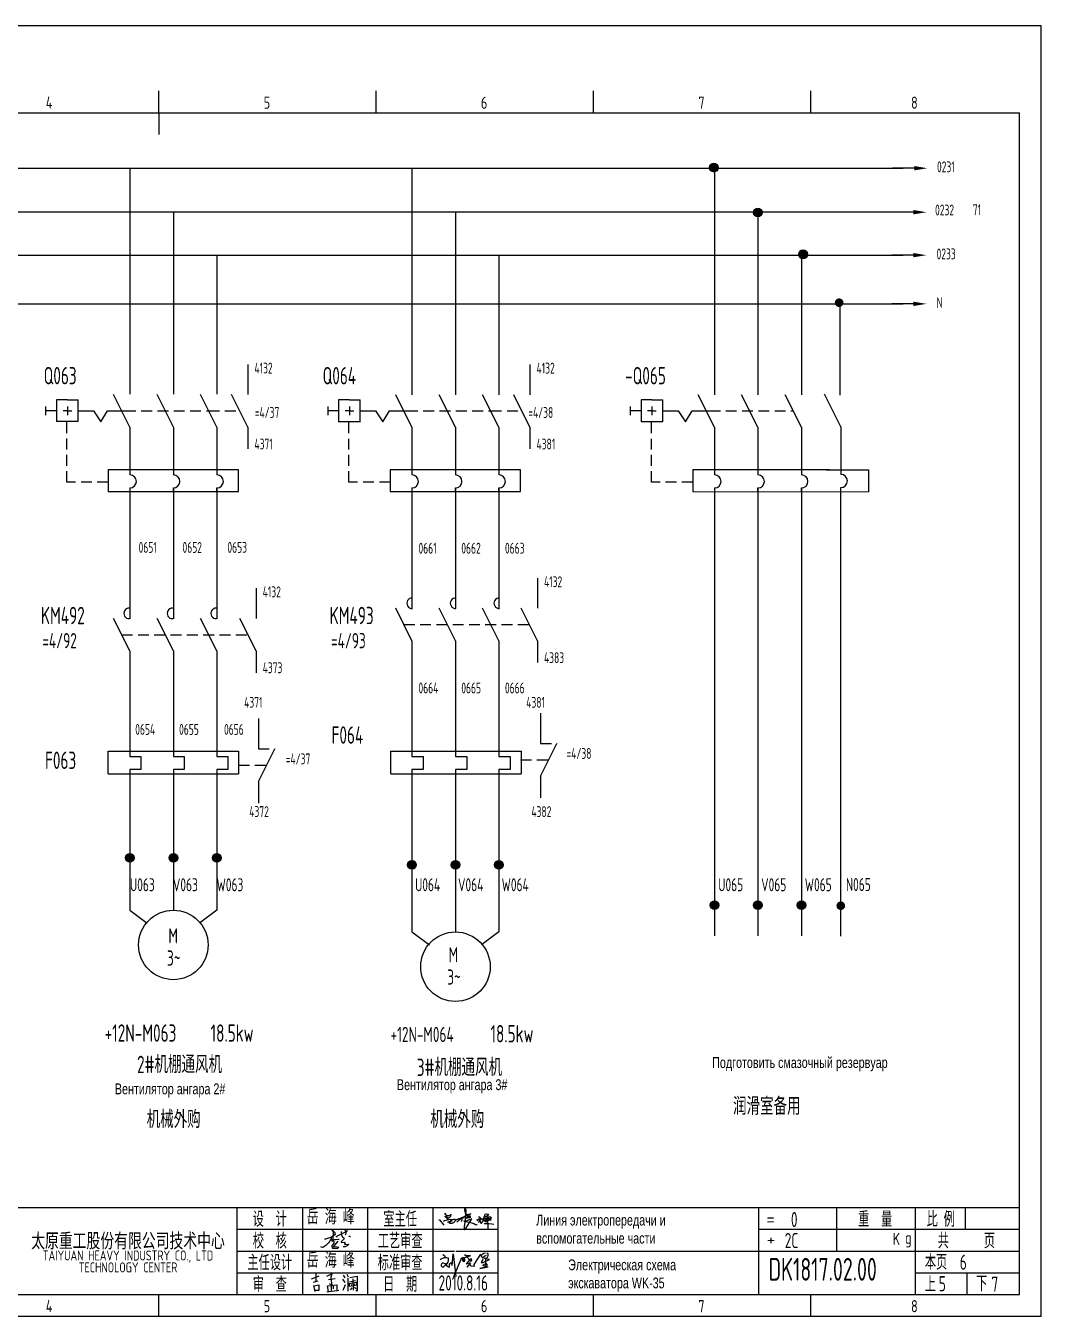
# Model space of a CAD drawing. Header units: millimetres. Extents: x 743 to 25007, y -5378 to 2245.
# Drawn here: x 4470.4 to 4704, y -699.8 to -402.8 of the extents above; entities that cross this region are included whole.
import ezdxf
from ezdxf.enums import TextEntityAlignment as Align

# ---------------------------------------------------------------- set-up
doc = ezdxf.new("R2010")
doc.units = ezdxf.units.MM
doc.header["$LTSCALE"] = 10
doc.header["$MEASUREMENT"] = 0
doc.linetypes.add('HIDDEN', pattern=[0.375, 0.25, -0.125])
for name, color, linetype in [('11', 3, 'Continuous'), ('CONTINUOUS', 7, 'Continuous'), ('DASHED', 7, 'HIDDEN')]:
    doc.layers.add(name, color=color, linetype=linetype)
doc.styles.add('ROMAN', font='ROMANC.shx', dxfattribs={"width": 0.7, "height": 0.7})
doc.styles.get("Standard").update_dxf_attribs({"font": 'isocp', "width": 0.707, "bigfont": 'intecad.shx'})

# ---------------------------------------------------------------- blocks, each defined once
blk = doc.blocks.new('A$C5BE500A0')
for p, q in [((15.3, 41.2), (22.2, 26.1)), ((15.3, 40.1), (15.3, 41.2)), ((15.4, 37.7), (15.3, 40.1)), ((15.4, 32.4), (21, 34.6)), ((15.5, 31.8), (15.4, 32.4)), ((21, 34.6), (24.5, 35.1)), ((24.5, 35.1), (28.2, 35.6)), ((29.4, 34), (26.8, 30.7)), ((28.2, 35.6), (30.2, 36.8)), ((30.2, 38), (29.4, 34)), ((30.2, 36.8), (30.2, 38)), ((59.1, 30.4), (64.7, 33.7)), ((64.4, 48.9), (64.5, 51.6)), ((65.3, 44.3), (64.4, 48.9)), ((64.5, 51.6), (65.9, 52.2)), ((67.1, 48.5), (64.5, 17.9)), ((64.7, 33.7), (72, 37.3)), ((67.5, 39.5), (65.3, 44.3)), ((65.9, 52.2), (66.5, 51.5)), ((66.5, 51.5), (67.1, 48.5)), ((70.3, 36.3), (67.5, 39.5)), ((69.9, 34.1), (69.7, 33.3)), ((69.7, 33.3), (71.9, 33.6)), ((74.6, 36.5), (69.9, 34.1)), ((73.8, 32.8), (70.3, 36.3)), ((71.9, 33.6), (75.3, 34.2)), ((72, 37.3), (77.8, 39)), ((77.7, 30.8), (73.8, 32.8)), ((79.7, 39.2), (74.6, 36.5)), ((76.7, 32.6), (74.8, 31.8)), ((75.3, 34.2), (77, 34.5)), ((77.7, 33.5), (76.7, 32.6)), ((77, 34.5), (78, 34.1)), ((78, 34.1), (77.7, 33.5)), ((77.8, 39), (79.7, 39.2)), ((117.4, 32.7), (112.9, 30.9)), ((113.3, 30.9), (114.4, 35)), ((114.4, 35), (115.4, 38.4)), ((115.4, 38.4), (118.1, 38.8)), ((122.1, 34.8), (117.4, 32.7)), ((118.1, 38.8), (123.3, 38.3)), ((124.7, 36.8), (122.1, 34.8)), ((123.3, 38.3), (124.7, 36.8)), ((0, 24.1), (1.5, 23.9)), ((1.5, 23.9), (12.6, 10.8)), ((11.6, 21), (13.8, 22.8)), ((13.8, 22.8), (17.9, 23.5)), ((19.1, 30.1), (15.5, 31.8)), ((17.9, 23.5), (26, 24.9)), ((22.2, 26.1), (19.1, 30.1)), ((22.6, 18.1), (23.6, 19.3)), ((23.7, 17.3), (22.6, 18.1)), ((23.3, 27.9), (23.1, 27.8)), ((25.3, 29.5), (23.3, 27.9)), ((23.6, 19.3), (25.8, 19.9)), ((26.1, 16.2), (24.9, 15)), ((26.8, 30.7), (25.3, 29.5)), ((25.8, 19.9), (29.2, 20.8)), ((26, 24.9), (36.8, 26.1)), ((28.4, 20), (26.1, 16.2)), ((29.4, 15.2), (28.2, 15.7)), ((29.5, 22.1), (28.4, 20)), ((29.2, 20.8), (33, 21.4)), ((32.4, 15.1), (29.4, 15.2)), ((30.2, 22.7), (29.5, 22.1)), ((31.6, 22.6), (30.2, 22.7)), ((32.8, 22.1), (31.6, 22.6)), ((35, 16.2), (32.4, 15.1)), ((33, 21.4), (32.8, 22.1)), ((37.6, 17.7), (35, 16.2)), ((36.8, 26.1), (40.9, 26)), ((39.7, 20.3), (37.6, 17.7)), ((40.8, 21.6), (39.7, 20.3)), ((40.2, 22.8), (44.3, 25.4)), ((41.7, 24.4), (40.8, 21.6)), ((40.9, 26), (41.7, 24.4)), ((44.3, 25.4), (50.6, 27.7)), ((44.7, 18.7), (49.1, 22.6)), ((49.1, 22.6), (54.4, 27.2)), ((50.6, 27.7), (56.2, 29.3)), ((54.4, 27.2), (59.1, 30.4)), ((56.8, 20.6), (55.9, 19.6)), ((56.2, 29.3), (60.8, 29.6)), ((56.7, 31.7), (57.4, 29.6)), ((57.6, 25), (56.8, 20.6)), ((57.4, 29.6), (57.6, 25)), ((60.8, 29.6), (62.2, 29.2)), ((66.6, 21), (62.5, 20.6)), ((62.5, 20.6), (75.7, 18.4)), ((64.5, 17.9), (63.3, 8.5)), ((63.3, 8.5), (63.5, 0.1)), ((63.5, 0.1), (64.3, 0)), ((64.3, 0), (67.5, 2.5)), ((69.8, 21.4), (66.6, 21)), ((67.5, 2.5), (73.8, 13.7)), ((68.3, 28.6), (72.6, 29.4)), ((69.3, 29), (68.3, 28.6)), ((72, 30.5), (69.3, 29)), ((76.7, 24.1), (69.8, 21.4)), ((74.8, 31.8), (72, 30.5)), ((72.6, 29.4), (78.2, 30.4)), ((73.8, 13.7), (77.7, 20)), ((75.7, 18.4), (81.9, 16.6)), ((79.9, 25.4), (76.7, 24.1)), ((80.1, 30.5), (77.7, 30.8)), ((77.7, 20), (81.2, 25.6)), ((78.2, 30.4), (80.1, 30.5)), ((82.1, 26.9), (79.9, 25.4)), ((81.2, 25.6), (82.1, 26.9)), ((81.9, 16.6), (87.3, 14.8)), ((87.3, 14.8), (91.3, 12.9)), ((91.3, 12.9), (94.8, 12.6)), ((94.5, 25.2), (94.9, 23.9)), ((94.8, 12.6), (95.8, 12.8)), ((94.9, 23.9), (95.3, 23)), ((95.3, 23), (95.8, 22.8)), ((95.8, 22.8), (97, 23.3)), ((97, 23.3), (97.8, 25.3)), ((98.5, 23.8), (97.4, 25.9)), ((97.8, 25.3), (100.8, 27)), ((101.1, 23.3), (98.5, 23.8)), ((99, 31.4), (100.1, 32)), ((100.7, 21.1), (99.2, 17.4)), ((99.2, 17.4), (101.9, 20.9)), ((100.1, 32), (101.1, 31.6)), ((102.1, 27.7), (100.7, 21.1)), ((100.8, 27), (103.5, 26.5)), ((101.1, 31.6), (102.1, 30.6)), ((103.3, 23.7), (101.1, 23.3)), ((101.9, 20.9), (103.1, 21.8)), ((102.1, 30.6), (102.1, 27.7)), ((103.1, 21.8), (103.7, 20.1)), ((104.7, 23.9), (103.3, 23.7)), ((103.5, 26.5), (104.5, 25.2)), ((103.7, 20.1), (103.9, 18.5)), ((103.9, 18.5), (105, 16.1)), ((104.2, 28.7), (108.3, 26.3)), ((104.5, 25.2), (104.7, 23.9)), ((105, 16.1), (106.4, 15.7)), ((106.4, 15.7), (107.7, 17.3)), ((107.7, 17.3), (110.9, 22.6)), ((108.3, 26.3), (115.7, 20.2)), ((110.9, 22.6), (113.3, 30.9)), ((111.7, 21.6), (125.7, 23.5)), ((115.4, 22.1), (111.7, 21.6)), ((112.9, 30.9), (112.3, 30.9)), ((112.9, 26.9), (127.4, 26.5)), ((124.7, 26.6), (112.9, 26.9)), ((113.4, 15.2), (124.8, 14.7)), ((122.5, 23.3), (115.4, 22.1)), ((115.7, 20.2), (118.5, 18.9)), ((116.7, 30.8), (120.9, 31.8)), ((118.5, 18.9), (120.8, 19.6)), ((120.8, 19.6), (121.1, 20.7)), ((120.9, 31.8), (124.1, 32)), ((121.7, 31.5), (122.2, 1.9)), ((123, 28.1), (121.7, 31.5)), ((126.4, 24.6), (122.5, 23.3)), ((128.2, 25.5), (123, 28.1)), ((124.1, 32), (129.1, 31.3)), ((128.1, 26.7), (124.7, 26.6)), ((124.8, 14.7), (132, 14.1)), ((125.7, 23.5), (130.1, 23.8)), ((127.4, 26.5), (126.4, 24.6)), ((130.2, 28.3), (128.1, 26.7)), ((130.5, 24.3), (128.2, 25.5)), ((129.1, 31.3), (130.7, 30.3)), ((130.1, 23.8), (130.5, 24.3)), ((130.7, 30.3), (130.2, 28.3)), ((132, 14.1), (137.3, 13.6))]:
    blk.add_line(p, q)
blk = doc.blocks.new('ARROW2')
blk.add_line((5, 0), (0, 0))
at = {"color": 3}
blk.add_solid([(4.99, 0.51), (4.99, -0.49), (7.99, 0.01)], dxfattribs=at)
blk = doc.blocks.new('lf')
for points in [[(409.4, 317.6), (411.9, 317.6), (420.7, 320.5), (429.4, 326.1), (429, 328.4), (426.7, 330.1), (424.2, 331.3), (423.4, 332.6), (424.4, 333.4), (425, 330.7), (425, 327.4), (425, 324.7), (424.8, 321.8), (424.8, 320.3), (424.8, 318.7), (425, 314.7), (425, 313), (424.8, 313)], [(432.1, 320.3), (430.6, 321.6), (450.9, 331.7), (450.9, 332.2)], [(439.5, 330.9), (440, 324.5), (442, 320.7)], [(446.2, 333.8), (448.1, 330.5), (448.1, 326.7), (446.6, 323.8)], [(421.5, 320.1), (421.3, 317.6), (420, 315.1), (418.6, 312.6), (416.7, 310.5), (414.9, 308.5), (411.9, 305.6), (410.1, 304.1), (408, 302.6), (406.1, 302), (403.6, 302.6), (403.6, 303.5), (403.9, 303.5)], [(421.3, 316.2), (424.8, 315.9), (427.1, 316), (429.8, 316), (434.8, 316.8), (436, 316.8)], [(421.9, 314.1), (423.8, 314.1), (425.4, 313.7), (426, 313), (426.9, 312), (427.1, 312), (426.5, 310.5), (426.1, 309.5), (424.2, 306.6), (423.1, 305.4), (422.1, 304.5), (423.2, 303.3), (427.3, 303.1), (429.8, 303.1), (432.3, 302.9), (435.4, 302.7), (433.1, 299.9), (424.6, 299.5), (424, 300.4), (425.6, 303.3), (434.3, 313.5)], [(441.8, 320.7), (443.7, 320.1), (444.9, 317.6), (443.1, 315.5), (439.7, 311.8), (439.8, 310.6), (445.4, 311.2), (447, 310.3), (445.6, 307.4), (453.6, 308), (450.3, 304.7), (447, 303.3), (443.7, 303.1), (442.9, 303.7)], [(453.4, 322.4), (454.9, 322.2), (455.7, 321.8), (456.1, 321.6), (456.3, 321.4)]]:
    blk.add_lwpolyline(points)

msp = doc.modelspace()

# ---------------------------------------------------------------- hatches: boundary and pattern name
at = {"linetype": 'HIDDEN'}
h = msp.add_hatch(color=0, dxfattribs=at)
edge = h.paths.add_edge_path()
edge.add_arc((4628.71, -435.46), 1, 0, 360)
h = msp.add_hatch(color=0, dxfattribs=at)
edge = h.paths.add_edge_path()
edge.add_arc((4638.84, -445.77), 1, 0, 360)
h = msp.add_hatch(color=0, dxfattribs=at)
edge = h.paths.add_edge_path()
edge.add_arc((4649.24, -455.41), 1, 0, 360)
h = msp.add_hatch(color=0, dxfattribs=at)
edge = h.paths.add_edge_path()
edge.add_arc((4657.55, -466.54), 1, 0, 360)
h = msp.add_hatch(color=0, dxfattribs=at)
edge = h.paths.add_edge_path()
edge.add_arc((4494.35, -594.32), 1, 0, 360)
h = msp.add_hatch(color=0, dxfattribs=at)
edge = h.paths.add_edge_path()
edge.add_arc((4504.35, -594.32), 1, 0, 360)
h = msp.add_hatch(color=0, dxfattribs=at)
edge = h.paths.add_edge_path()
edge.add_arc((4514.35, -594.32), 1, 0, 360)
h = msp.add_hatch(color=0, dxfattribs=at)
edge = h.paths.add_edge_path()
edge.add_arc((4559.26, -595.92), 1, 0, 360)
h = msp.add_hatch(color=0, dxfattribs=at)
edge = h.paths.add_edge_path()
edge.add_arc((4569.26, -595.92), 1, 0, 360)
h = msp.add_hatch(color=0, dxfattribs=at)
edge = h.paths.add_edge_path()
edge.add_arc((4579.26, -595.92), 1, 0, 360)
h = msp.add_hatch(color=0, dxfattribs=at)
edge = h.paths.add_edge_path()
edge.add_arc((4628.87, -605.21), 1, 0, 360)
h = msp.add_hatch(color=0, dxfattribs=at)
edge = h.paths.add_edge_path()
edge.add_arc((4638.87, -605.21), 1, 0, 360)
h = msp.add_hatch(color=0, dxfattribs=at)
edge = h.paths.add_edge_path()
edge.add_arc((4648.87, -605.21), 1, 0, 360)
h = msp.add_hatch(color=0, dxfattribs=at)
edge = h.paths.add_edge_path()
edge.add_arc((4657.93, -605.34), 1, 0, 360)

# ---------------------------------------------------------------- linework, layer by layer
for p, q in [((4657.69, -466.89), (4657.69, -487.79)), ((4654.55, -505.03), (4664.31, -505.03)), ((4664.31, -505.03), (4664.31, -510.08)), ((4628.87, -536.89), (4628.87, -612.25)), ((4638.87, -536.89), (4638.87, -612.25)), ((4648.87, -536.89), (4648.87, -612.25)), ((4559.26, -574), (4559.26, -607.87)), ((4494.35, -601.36), (4494.35, -606.36)), ((4504.35, -601.36), (4504.35, -606.36)), ((4514.35, -601.36), (4514.35, -606.36)), ((4559.26, -606.37), (4559.26, -611.37)), ((4569.26, -606.37), (4569.26, -611.37)), ((4579.26, -606.37), (4579.26, -611.37)), ((4579.04, -684.81), (4639.04, -684.81)), ((4536.11, -691.18), (4537.92, -690.53)), ((4536.63, -691.96), (4537.66, -691.7)), ((4536.89, -691.7), (4536.89, -691.7)), ((4537.12, -690), (4537.12, -691.82)), ((4539.67, -690.58), (4540.83, -690.06)), ((4539.67, -690.58), (4539.67, -690.58)), ((4540.05, -691.36), (4541.61, -691.1)), ((4540.83, -690.06), (4540.57, -690.84)), ((4540.57, -690.84), (4540.57, -691.1)), ((4540.57, -691.1), (4540.83, -692.65)), ((4543.25, -691.29), (4543.79, -692.02)), ((4543.43, -690.35), (4543.79, -690.99)), ((4544.25, -690.14), (4544.61, -690.78)), ((4544.49, -691.08), (4544.49, -694.08)), ((4544.86, -691.87), (4546.28, -691.57)), ((4544.95, -690.93), (4546.65, -690.57)), ((4545.64, -691.23), (4545.74, -693.84)), ((4546.65, -690.57), (4546.68, -690.57)), ((4546.68, -690.57), (4546.68, -694.02)), ((4536.63, -692.73), (4536.89, -694.16)), ((4536.76, -692.86), (4537.79, -692.61)), ((4537.79, -693.9), (4536.76, -693.9)), ((4537.79, -692.61), (4537.79, -693.9)), ((4539.68, -694.21), (4542.44, -693.84)), ((4539.74, -692.86), (4540, -694.16)), ((4539.87, -692.86), (4541.94, -692.61)), ((4540.83, -692.65), (4540.31, -692.39)), ((4540.64, -692.86), (4540.64, -693.9)), ((4541.16, -692.73), (4541.16, -693.51)), ((4541.94, -692.61), (4541.94, -694.03)), ((4543.43, -693.84), (4543.95, -692.51)), ((4544.8, -692.23), (4544.83, -692.93)), ((4546.49, -692.02), (4544.83, -692.35)), ((4544.83, -692.93), (4546.62, -692.63)), ((4545.38, -693.27), (4545.04, -693.78)), ((4545.25, -692.54), (4545.43, -692.69)), ((4546.07, -692.35), (4545.89, -692.69)), ((4546.06, -693.1), (4546.4, -693.44)), ((4546.68, -694.02), (4546.4, -693.72)), ((4546.62, -692.63), (4546.49, -692.02))]:
    msp.add_line(p, q)
at = {"color": 0, "linetype": 'HIDDEN'}
for p, q in [((4512.47, -491.45), (4519.63, -491.45)), ((4577.38, -491.46), (4584.54, -491.46)), ((4523.92, -569.24), (4527.77, -569.24)), ((4588.84, -568), (4592.69, -568)), ((4519.35, -572.99), (4525.8, -572.99)), ((4584.26, -571.75), (4590.71, -571.75))]:
    msp.add_line(p, q, dxfattribs=at)
at = {"linetype": 'Continuous'}
for p, q in [((4494.35, -606.36), (4498.35, -609.36)), ((4514.35, -606.36), (4510.35, -609.36)), ((4559.26, -611.37), (4563.26, -614.37)), ((4579.26, -611.37), (4575.26, -614.37))]:
    msp.add_line(p, q, dxfattribs=at)
for centre in [(4504.35, -614.36), (4569.26, -619.37)]:
    msp.add_circle(centre, 8)
at = {"color": 3}
msp.add_solid([(4674.64, -445.21), (4674.64, -446.21), (4677.64, -445.71)], dxfattribs=at)
at = {"layer": 'CONTINUOUS', "color": 3}
for p, q in [((4704.04, -402.81), (4284.04, -402.81)), ((4704.04, -699.81), (4704.04, -402.81)), ((4284.04, -699.81), (4704.04, -699.81))]:
    msp.add_line(p, q, dxfattribs=at)
at = {"layer": 'CONTINUOUS'}
for p, q in [((4501.04, -422.81), (4501.04, -417.81)), ((4304.04, -422.81), (4699.04, -422.81)), ((4501.04, -422.81), (4501.04, -427.81)), ((4699.04, -694.81), (4699.04, -422.81)), ((4321.48, -435.6), (4672.27, -435.6)), ((4494.35, -435.6), (4494.35, -487.57)), ((4559.26, -435.6), (4559.26, -487.71)), ((4628.71, -435.51), (4628.71, -435.51)), ((4628.87, -435.6), (4628.87, -487.71)), ((4321.48, -445.6), (4674.68, -445.6)), ((4504.35, -445.6), (4504.35, -487.57)), ((4569.26, -445.6), (4569.26, -487.71)), ((4638.84, -445.81), (4638.84, -445.81)), ((4638.87, -445.6), (4638.87, -487.71)), ((4321.48, -455.6), (4672.27, -455.6)), ((4514.35, -455.6), (4514.35, -487.57)), ((4579.26, -455.6), (4579.26, -487.71)), ((4648.87, -455.6), (4648.87, -487.71)), ((4321.48, -466.81), (4672.27, -466.81)), ((4521.49, -480.73), (4521.49, -487.7)), ((4586.41, -480.74), (4586.41, -487.71)), ((4479.96, -488.92), (4477.46, -488.92)), ((4477.46, -488.92), (4477.46, -493.92)), ((4479.96, -488.92), (4482.46, -488.92)), ((4482.46, -493.92), (4482.46, -488.92)), ((4494.35, -495.2), (4490.6, -487.7)), ((4504.35, -495.2), (4500.6, -487.7)), ((4514.35, -495.2), (4510.6, -487.7)), ((4521.49, -495.2), (4517.74, -487.7)), ((4542.37, -488.93), (4542.37, -493.93)), ((4544.87, -488.93), (4542.37, -488.93)), ((4544.87, -488.93), (4547.37, -488.93)), ((4547.37, -493.93), (4547.37, -488.93)), ((4559.26, -495.21), (4555.51, -487.71)), ((4569.26, -495.21), (4565.51, -487.71)), ((4579.26, -495.21), (4575.51, -487.71)), ((4586.41, -495.21), (4582.66, -487.71)), ((4614.48, -488.93), (4611.98, -488.93)), ((4611.98, -488.93), (4611.98, -493.93)), ((4614.48, -488.93), (4616.98, -488.93)), ((4616.98, -493.93), (4616.98, -488.93)), ((4628.87, -495.21), (4625.12, -487.71)), ((4638.87, -495.21), (4635.12, -487.71)), ((4648.87, -495.21), (4645.12, -487.71)), ((4657.95, -495.1), (4654.2, -487.6)), ((4474.96, -490.42), (4474.96, -492.42)), ((4477.46, -491.42), (4474.96, -491.42)), ((4479.96, -491.42), (4478.96, -491.42)), ((4479.96, -490.42), (4479.96, -492.42)), ((4479.96, -491.42), (4480.96, -491.42)), ((4482.46, -491.42), (4485.98, -491.42)), ((4485.98, -491.42), (4487.66, -493.96)), ((4487.66, -493.96), (4489.17, -491.45)), ((4489.17, -491.45), (4493.2, -491.45)), ((4539.87, -490.43), (4539.87, -492.43)), ((4542.37, -491.43), (4539.87, -491.43)), ((4544.87, -491.43), (4543.87, -491.43)), ((4544.87, -490.43), (4544.87, -492.43)), ((4544.87, -491.43), (4545.87, -491.43)), ((4547.37, -491.43), (4550.89, -491.43)), ((4550.89, -491.43), (4552.57, -493.97)), ((4552.57, -493.97), (4554.08, -491.46)), ((4554.08, -491.46), (4558.11, -491.46)), ((4609.48, -490.43), (4609.48, -492.43)), ((4611.98, -491.43), (4609.48, -491.43)), ((4614.48, -491.43), (4613.48, -491.43)), ((4614.48, -490.43), (4614.48, -492.43)), ((4614.48, -491.43), (4615.48, -491.43)), ((4616.98, -491.43), (4620.51, -491.43)), ((4620.51, -491.43), (4622.18, -493.97)), ((4622.18, -493.97), (4623.7, -491.46)), ((4623.7, -491.46), (4627.72, -491.46)), ((4482.48, -493.92), (4477.46, -493.92)), ((4494.35, -495.2), (4494.35, -505.2)), ((4504.35, -495.2), (4504.35, -505.2)), ((4514.35, -495.2), (4514.35, -505.2)), ((4521.49, -495.2), (4521.49, -500.2)), ((4547.39, -493.93), (4542.37, -493.93)), ((4559.26, -495.21), (4559.26, -505.21)), ((4569.26, -495.21), (4569.26, -505.21)), ((4579.26, -495.21), (4579.26, -505.21)), ((4586.41, -495.21), (4586.41, -500.21)), ((4617.01, -493.93), (4611.98, -493.93)), ((4628.87, -495.21), (4628.87, -505.21)), ((4638.87, -495.21), (4638.87, -505.21)), ((4648.87, -495.21), (4648.87, -505.21)), ((4657.95, -495.1), (4657.95, -505.1)), ((4494.35, -504.17), (4494.35, -506.17)), ((4504.35, -504.17), (4504.35, -506.17)), ((4514.35, -504.17), (4514.35, -506.17)), ((4559.26, -504.18), (4559.26, -506.18)), ((4569.26, -504.18), (4569.26, -506.18)), ((4579.26, -504.18), (4579.26, -506.18)), ((4628.87, -504.18), (4628.87, -506.18)), ((4638.87, -504.18), (4638.87, -506.18)), ((4648.87, -504.18), (4648.87, -506.18)), ((4657.95, -504.08), (4657.95, -506.08)), ((4519.35, -505), (4489.35, -505)), ((4489.35, -505), (4489.35, -510)), ((4519.35, -509.99), (4519.35, -505.02)), ((4584.26, -505.01), (4554.26, -505.01)), ((4554.26, -505.01), (4554.26, -510.01)), ((4584.26, -510), (4584.26, -505.03)), ((4623.87, -505.01), (4623.87, -510.01)), ((4655.34, -505.01), (4623.87, -505.01)), ((4489.35, -510), (4519.35, -510)), ((4494.35, -509.17), (4494.35, -522.95)), ((4504.35, -509.17), (4504.35, -522.95)), ((4504.35, -510.17), (4504.35, -509.17)), ((4514.35, -509.17), (4514.35, -522.95)), ((4514.35, -510.17), (4514.35, -509.17)), ((4554.26, -510.01), (4584.26, -510.01)), ((4559.26, -509.18), (4559.26, -536.89)), ((4569.26, -509.18), (4569.26, -536.89)), ((4569.26, -510.18), (4569.26, -509.18)), ((4579.26, -509.18), (4579.26, -536.89)), ((4579.26, -510.18), (4579.26, -509.18)), ((4623.87, -510.01), (4664.31, -510.08)), ((4628.87, -509.18), (4628.87, -536.89)), ((4638.87, -510.18), (4638.87, -509.18)), ((4638.87, -509.18), (4638.87, -536.89)), ((4648.87, -510.18), (4648.87, -509.18)), ((4648.87, -509.18), (4648.87, -536.89)), ((4657.95, -612.32), (4657.95, -509.08)), ((4494.35, -520.73), (4494.35, -539.27)), ((4504.35, -520.18), (4504.35, -539.27)), ((4514.35, -520.73), (4514.35, -539.27)), ((4588.13, -529.91), (4588.13, -536.88)), ((4523.38, -532.23), (4523.38, -539.2)), ((4559.26, -544.38), (4555.51, -536.88)), ((4569.26, -544.38), (4565.51, -536.88)), ((4579.26, -544.38), (4575.51, -536.88)), ((4588.13, -544.38), (4584.38, -536.88)), ((4494.35, -546.7), (4490.6, -539.2)), ((4504.35, -546.7), (4500.6, -539.2)), ((4514.35, -546.7), (4510.6, -539.2)), ((4523.38, -546.7), (4519.63, -539.2)), ((4559.26, -544.38), (4559.26, -571)), ((4569.26, -544.38), (4569.26, -571)), ((4579.26, -544.38), (4579.26, -550.34)), ((4588.13, -544.38), (4588.13, -549.38)), ((4494.35, -546.7), (4494.35, -559.73)), ((4494.35, -546.7), (4494.35, -566.58)), ((4504.35, -546.7), (4504.35, -569.78)), ((4514.35, -546.7), (4514.35, -559.73)), ((4514.35, -546.7), (4514.35, -566.58)), ((4523.38, -546.7), (4523.38, -551.7)), ((4579.26, -550.34), (4579.26, -571)), ((4588.84, -561.03), (4588.84, -568)), ((4494.35, -561.73), (4494.35, -571)), ((4504.35, -561.73), (4504.35, -571)), ((4514.35, -561.73), (4514.35, -571)), ((4523.92, -562.28), (4523.92, -569.24)), ((4489.35, -575), (4489.35, -569.78)), ((4489.35, -569.78), (4519.35, -569.78)), ((4494.35, -570), (4494.35, -571)), ((4504.35, -570), (4504.35, -571)), ((4514.35, -570), (4514.35, -571)), ((4519.35, -569.78), (4519.35, -575)), ((4523.92, -576.74), (4527.67, -569.24)), ((4554.37, -569.78), (4584.37, -569.78)), ((4554.37, -575), (4554.37, -569.78)), ((4584.37, -569.78), (4584.37, -575)), ((4588.84, -575.5), (4592.59, -568)), ((4494.35, -571), (4496.85, -571)), ((4496.85, -571), (4496.85, -574)), ((4504.35, -571), (4506.85, -571)), ((4506.85, -571), (4506.85, -574)), ((4514.35, -571), (4516.85, -571)), ((4516.85, -571), (4516.85, -574)), ((4559.26, -571), (4561.87, -571)), ((4561.87, -571), (4561.87, -574)), ((4569.26, -571), (4571.87, -571)), ((4571.87, -571), (4571.87, -574)), ((4579.26, -571), (4581.87, -571)), ((4581.87, -571), (4581.87, -574)), ((4489.35, -575), (4494.35, -575)), ((4494.35, -574), (4494.35, -602.95)), ((4496.85, -574), (4494.35, -574)), ((4494.35, -574), (4494.35, -575)), ((4494.35, -575), (4499.35, -575)), ((4499.35, -575), (4504.35, -575)), ((4504.35, -574), (4504.35, -602.95)), ((4504.35, -574), (4504.35, -575)), ((4506.85, -574), (4504.35, -574)), ((4504.35, -575), (4509.35, -575)), ((4509.35, -575), (4514.35, -575)), ((4514.35, -574), (4514.35, -602.95)), ((4516.85, -574), (4514.35, -574)), ((4514.35, -574), (4514.35, -575)), ((4514.35, -575), (4519.35, -575)), ((4554.37, -575), (4559.37, -575)), ((4561.87, -574), (4559.26, -574)), ((4559.37, -575), (4564.37, -575)), ((4564.37, -575), (4569.37, -575)), ((4569.26, -574), (4569.26, -607.87)), ((4571.87, -574), (4569.26, -574)), ((4569.37, -575), (4574.37, -575)), ((4574.37, -575), (4579.37, -575)), ((4579.26, -574), (4579.26, -607.87)), ((4581.87, -574), (4579.26, -574)), ((4579.37, -575), (4584.37, -575)), ((4588.84, -575.5), (4588.84, -580.5)), ((4523.92, -576.74), (4523.92, -581.74)), ((4494.35, -594.36), (4494.35, -594.36)), ((4504.35, -594.36), (4504.35, -594.36)), ((4559.26, -595.97), (4559.26, -595.97)), ((4569.26, -595.97), (4569.26, -595.97)), ((4628.87, -605.25), (4628.87, -605.25)), ((4638.87, -605.25), (4638.87, -605.25)), ((4503.44, -606.64), (4503.44, -606.64)), ((4686.54, -674.81), (4686.54, -679.81)), ((4566.37, -685.62), (4566.73, -685.82)), ((4566.37, -685.62), (4566.73, -685.82)), ((4566.37, -685.62), (4566.73, -685.82)), ((4566.37, -685.62), (4566.73, -685.82)), ((4566.73, -685.82), (4566.78, -685.97)), ((4566.73, -685.82), (4566.78, -685.97)), ((4566.73, -685.82), (4566.78, -685.97)), ((4566.73, -685.82), (4566.78, -685.97)), ((4566.78, -685.97), (4566.78, -686.28)), ((4566.78, -685.97), (4566.78, -686.28)), ((4566.78, -685.97), (4566.78, -686.28)), ((4566.78, -685.97), (4566.78, -686.28)), ((4568.51, -688.11), (4568.77, -685.46)), ((4568.51, -688.11), (4568.77, -685.46)), ((4568.51, -688.11), (4568.77, -685.46)), ((4568.51, -688.11), (4568.77, -685.46)), ((4568.77, -685.46), (4569.38, -690.66)), ((4568.77, -685.46), (4569.38, -690.66)), ((4568.77, -685.46), (4569.38, -690.66)), ((4568.77, -685.46), (4569.38, -690.66)), ((4571.42, -685.61), (4572.55, -686.89)), ((4571.6, -685.83), (4571.42, -685.61)), ((4571.42, -685.61), (4572.55, -686.89)), ((4571.6, -685.83), (4571.42, -685.61)), ((4571.42, -685.61), (4572.55, -686.89)), ((4571.6, -685.83), (4571.42, -685.61)), ((4571.42, -685.61), (4572.55, -686.89)), ((4571.6, -685.83), (4571.42, -685.61)), ((4572.7, -685.9), (4571.6, -685.83)), ((4572.7, -685.9), (4571.6, -685.83)), ((4572.7, -685.9), (4571.6, -685.83)), ((4572.7, -685.9), (4571.6, -685.83)), ((4571.86, -686.16), (4572.37, -686.01)), ((4571.86, -686.16), (4572.37, -686.01)), ((4571.86, -686.16), (4572.37, -686.01)), ((4571.86, -686.16), (4572.37, -686.01)), ((4572.37, -686.01), (4572.7, -685.9)), ((4572.37, -686.01), (4572.7, -685.9)), ((4572.37, -686.01), (4572.7, -685.9)), ((4572.37, -686.01), (4572.7, -685.9)), ((4573.58, -687.9), (4575.08, -685.52)), ((4573.58, -687.9), (4575.08, -685.52)), ((4573.58, -687.9), (4575.08, -685.52)), ((4573.58, -687.9), (4575.08, -685.52)), ((4575.07, -685.59), (4575.2, -686.02)), ((4575.07, -685.59), (4575.2, -686.02)), ((4575.07, -685.59), (4575.2, -686.02)), ((4575.07, -685.59), (4575.2, -686.02)), ((4575.17, -685.86), (4575.53, -685.43)), ((4575.17, -685.86), (4575.53, -685.43)), ((4575.17, -685.86), (4575.53, -685.43)), ((4575.17, -685.86), (4575.53, -685.43)), ((4575.2, -686.02), (4575.43, -686.28)), ((4575.2, -686.02), (4575.43, -686.28)), ((4575.2, -686.02), (4575.43, -686.28)), ((4575.2, -686.02), (4575.43, -686.28)), ((4575.53, -685.43), (4575.82, -685.33)), ((4575.53, -685.43), (4575.82, -685.33)), ((4575.53, -685.43), (4575.82, -685.33)), ((4575.53, -685.43), (4575.82, -685.33)), ((4575.75, -686.28), (4575.82, -686.05)), ((4575.75, -686.28), (4575.82, -686.05)), ((4575.75, -686.28), (4575.82, -686.05)), ((4575.75, -686.28), (4575.82, -686.05)), ((4575.82, -685.33), (4576.21, -685.24)), ((4575.82, -685.33), (4576.21, -685.24)), ((4575.82, -685.33), (4576.21, -685.24)), ((4575.82, -685.33), (4576.21, -685.24)), ((4575.82, -686.05), (4576.01, -685.89)), ((4575.82, -686.05), (4576.01, -685.89)), ((4575.82, -686.05), (4576.01, -685.89)), ((4575.82, -686.05), (4576.01, -685.89)), ((4576.01, -685.89), (4576.28, -685.82)), ((4576.01, -685.89), (4576.28, -685.82)), ((4576.01, -685.89), (4576.28, -685.82)), ((4576.01, -685.89), (4576.28, -685.82)), ((4576.28, -685.82), (4576.37, -685.79)), ((4576.28, -685.82), (4576.37, -685.79)), ((4576.28, -685.82), (4576.37, -685.79)), ((4576.28, -685.82), (4576.37, -685.79)), ((4576.47, -685.24), (4576.7, -685.37)), ((4576.47, -685.24), (4576.7, -685.37)), ((4576.47, -685.24), (4576.7, -685.37)), ((4576.47, -685.24), (4576.7, -685.37)), ((4576.73, -685.76), (4576.64, -686.21)), ((4576.73, -685.76), (4576.64, -686.21)), ((4576.73, -685.76), (4576.64, -686.21)), ((4576.73, -685.76), (4576.64, -686.21)), ((4576.7, -685.37), (4576.73, -685.76)), ((4576.7, -685.37), (4576.73, -685.76)), ((4576.7, -685.37), (4576.73, -685.76)), ((4576.7, -685.37), (4576.73, -685.76)), ((4565.71, -686.79), (4565.96, -686.58)), ((4565.71, -686.79), (4565.96, -686.58)), ((4565.71, -686.79), (4565.96, -686.58)), ((4565.71, -686.79), (4565.96, -686.58)), ((4565.96, -686.58), (4566.32, -686.43)), ((4565.96, -686.58), (4566.32, -686.43)), ((4565.96, -686.58), (4566.32, -686.43)), ((4565.96, -686.58), (4566.32, -686.43)), ((4566.06, -688.01), (4566.16, -687.65)), ((4566.06, -688.01), (4566.16, -687.65)), ((4566.06, -688.01), (4566.16, -687.65)), ((4566.06, -688.01), (4566.16, -687.65)), ((4566.06, -688.32), (4566.06, -688.01)), ((4566.06, -688.32), (4566.06, -688.01)), ((4566.06, -688.32), (4566.06, -688.01)), ((4566.06, -688.32), (4566.06, -688.01)), ((4566.32, -688.57), (4566.06, -688.32)), ((4566.32, -688.57), (4566.06, -688.32)), ((4566.32, -688.57), (4566.06, -688.32)), ((4566.32, -688.57), (4566.06, -688.32)), ((4566.16, -687.65), (4566.22, -687.5)), ((4566.16, -687.65), (4566.22, -687.5)), ((4566.16, -687.65), (4566.22, -687.5)), ((4566.16, -687.65), (4566.22, -687.5)), ((4566.22, -687.5), (4566.42, -687.55)), ((4566.22, -687.5), (4566.42, -687.55)), ((4566.22, -687.5), (4566.42, -687.55)), ((4566.22, -687.5), (4566.42, -687.55)), ((4566.32, -686.43), (4566.68, -686.33)), ((4566.32, -686.43), (4566.68, -686.33)), ((4566.32, -686.43), (4566.68, -686.33)), ((4566.32, -686.43), (4566.68, -686.33)), ((4566.98, -688.01), (4566.32, -688.57)), ((4566.98, -688.01), (4566.32, -688.57)), ((4566.98, -688.01), (4566.32, -688.57)), ((4566.98, -688.01), (4566.32, -688.57)), ((4566.42, -687.55), (4566.78, -687.71)), ((4566.42, -687.55), (4566.78, -687.71)), ((4566.42, -687.55), (4566.78, -687.71)), ((4566.42, -687.55), (4566.78, -687.71)), ((4566.68, -686.33), (4567.19, -686.28)), ((4566.68, -686.33), (4567.19, -686.28)), ((4566.68, -686.33), (4567.19, -686.28)), ((4566.68, -686.33), (4567.19, -686.28)), ((4566.78, -687.71), (4567.13, -688.06)), ((4566.78, -687.71), (4567.13, -688.06)), ((4566.78, -687.71), (4567.13, -688.06)), ((4566.78, -687.71), (4567.13, -688.06)), ((4567.29, -687.76), (4566.98, -688.01)), ((4567.29, -687.76), (4566.98, -688.01)), ((4567.29, -687.76), (4566.98, -688.01)), ((4567.29, -687.76), (4566.98, -688.01)), ((4567.13, -688.06), (4567.44, -688.32)), ((4567.13, -688.06), (4567.44, -688.32)), ((4567.13, -688.06), (4567.44, -688.32)), ((4567.13, -688.06), (4567.44, -688.32)), ((4567.19, -686.28), (4567.59, -686.38)), ((4567.19, -686.28), (4567.59, -686.38)), ((4567.19, -686.28), (4567.59, -686.38)), ((4567.19, -686.28), (4567.59, -686.38)), ((4567.49, -687.35), (4567.29, -687.76)), ((4567.49, -687.35), (4567.29, -687.76)), ((4567.49, -687.35), (4567.29, -687.76)), ((4567.49, -687.35), (4567.29, -687.76)), ((4567.44, -688.32), (4567.59, -688.42)), ((4567.44, -688.32), (4567.59, -688.42)), ((4567.44, -688.32), (4567.59, -688.42)), ((4567.44, -688.32), (4567.59, -688.42)), ((4567.59, -686.99), (4567.49, -687.35)), ((4567.59, -686.99), (4567.49, -687.35)), ((4567.59, -686.99), (4567.49, -687.35)), ((4567.59, -686.99), (4567.49, -687.35)), ((4567.59, -686.38), (4567.59, -686.58)), ((4567.59, -686.38), (4567.59, -686.58)), ((4567.59, -686.38), (4567.59, -686.58)), ((4567.59, -686.38), (4567.59, -686.58)), ((4567.59, -686.58), (4567.59, -686.99)), ((4567.59, -686.58), (4567.59, -686.99)), ((4567.59, -686.58), (4567.59, -686.99)), ((4567.59, -686.58), (4567.59, -686.99)), ((4567.59, -688.42), (4567.9, -688.52)), ((4567.59, -688.42), (4567.9, -688.52)), ((4567.59, -688.42), (4567.9, -688.52)), ((4567.59, -688.42), (4567.9, -688.52)), ((4567.9, -687.91), (4568.05, -687.65)), ((4567.9, -687.91), (4568.05, -687.65)), ((4567.9, -687.91), (4568.05, -687.65)), ((4567.9, -687.91), (4568.05, -687.65)), ((4567.9, -688.52), (4567.9, -687.91)), ((4567.9, -688.52), (4567.9, -687.91)), ((4567.9, -688.52), (4567.9, -687.91)), ((4567.9, -688.52), (4567.9, -687.91)), ((4568.05, -687.65), (4568.26, -687.45)), ((4568.05, -687.65), (4568.26, -687.45)), ((4568.05, -687.65), (4568.26, -687.45)), ((4568.05, -687.65), (4568.26, -687.45)), ((4568.26, -687.45), (4568.31, -687.55)), ((4568.26, -687.45), (4568.31, -687.55)), ((4568.26, -687.45), (4568.31, -687.55)), ((4568.26, -687.45), (4568.31, -687.55)), ((4568.31, -687.55), (4568.46, -687.91)), ((4568.31, -687.55), (4568.46, -687.91)), ((4568.31, -687.55), (4568.46, -687.91)), ((4568.31, -687.55), (4568.46, -687.91)), ((4568.46, -687.91), (4568.46, -688.01)), ((4568.46, -687.91), (4568.46, -688.01)), ((4568.46, -687.91), (4568.46, -688.01)), ((4568.46, -687.91), (4568.46, -688.01)), ((4568.46, -688.01), (4568.51, -688.11)), ((4568.46, -688.01), (4568.51, -688.11)), ((4568.46, -688.01), (4568.51, -688.11)), ((4568.46, -688.01), (4568.51, -688.11)), ((4568.92, -690.71), (4570.71, -686.3)), ((4568.92, -690.71), (4570.71, -686.3)), ((4568.92, -690.71), (4570.71, -686.3)), ((4568.92, -690.71), (4570.71, -686.3)), ((4570.75, -686.38), (4570.86, -686.85)), ((4570.75, -686.38), (4570.86, -686.85)), ((4570.75, -686.38), (4570.86, -686.85)), ((4570.75, -686.38), (4570.86, -686.85)), ((4570.86, -686.38), (4571.01, -686.27)), ((4570.86, -686.38), (4571.01, -686.27)), ((4570.86, -686.38), (4571.01, -686.27)), ((4570.86, -686.38), (4571.01, -686.27)), ((4570.97, -687.18), (4570.86, -686.38)), ((4570.97, -687.18), (4570.86, -686.38)), ((4570.97, -687.18), (4570.86, -686.38)), ((4570.97, -687.18), (4570.86, -686.38)), ((4570.86, -686.85), (4570.97, -687.18)), ((4570.86, -686.85), (4570.97, -687.18)), ((4570.86, -686.85), (4570.97, -687.18)), ((4570.86, -686.85), (4570.97, -687.18)), ((4571.01, -686.27), (4571.16, -686.27)), ((4571.01, -686.27), (4571.16, -686.27)), ((4571.01, -686.27), (4571.16, -686.27)), ((4571.01, -686.27), (4571.16, -686.27)), ((4571.08, -686.96), (4571.12, -686.71)), ((4571.08, -686.96), (4571.12, -686.71)), ((4571.08, -686.96), (4571.12, -686.71)), ((4571.08, -686.96), (4571.12, -686.71)), ((4571.12, -687.22), (4571.08, -686.96)), ((4571.12, -687.22), (4571.08, -686.96)), ((4571.12, -687.22), (4571.08, -686.96)), ((4571.12, -687.22), (4571.08, -686.96)), ((4571.12, -686.71), (4571.2, -686.52)), ((4571.12, -686.71), (4571.2, -686.52)), ((4571.12, -686.71), (4571.2, -686.52)), ((4571.12, -686.71), (4571.2, -686.52)), ((4571.23, -687.29), (4571.12, -687.22)), ((4571.23, -687.29), (4571.12, -687.22)), ((4571.23, -687.29), (4571.12, -687.22)), ((4571.23, -687.29), (4571.12, -687.22)), ((4571.16, -686.27), (4571.31, -686.6)), ((4571.16, -686.27), (4571.31, -686.6)), ((4571.16, -686.27), (4571.31, -686.6)), ((4571.16, -686.27), (4571.31, -686.6)), ((4571.2, -686.52), (4571.45, -686.34)), ((4571.2, -686.52), (4571.45, -686.34)), ((4571.2, -686.52), (4571.45, -686.34)), ((4571.2, -686.52), (4571.45, -686.34)), ((4571.31, -686.96), (4571.23, -687.29)), ((4571.31, -686.96), (4571.23, -687.29)), ((4571.31, -686.96), (4571.23, -687.29)), ((4571.31, -686.96), (4571.23, -687.29)), ((4571.31, -686.6), (4571.31, -686.96)), ((4571.31, -686.6), (4571.31, -686.96)), ((4571.31, -686.6), (4571.31, -686.96)), ((4571.31, -686.6), (4571.31, -686.96)), ((4571.45, -686.34), (4571.86, -686.16)), ((4571.45, -686.34), (4571.86, -686.16)), ((4571.45, -686.34), (4571.86, -686.16)), ((4571.45, -686.34), (4571.86, -686.16)), ((4571.93, -687.55), (4571.71, -687.77)), ((4571.93, -687.55), (4571.71, -687.77)), ((4571.93, -687.55), (4571.71, -687.77)), ((4571.93, -687.55), (4571.71, -687.77)), ((4571.71, -687.77), (4571.82, -687.73)), ((4571.71, -687.77), (4571.82, -687.73)), ((4571.71, -687.77), (4571.82, -687.73)), ((4571.71, -687.77), (4571.82, -687.73)), ((4571.82, -687.73), (4572.52, -687.51)), ((4571.82, -687.73), (4572.52, -687.51)), ((4571.82, -687.73), (4572.52, -687.51)), ((4571.82, -687.73), (4572.52, -687.51)), ((4571.89, -688.54), (4572.48, -687.84)), ((4571.89, -688.54), (4572.48, -687.84)), ((4571.89, -688.54), (4572.48, -687.84)), ((4571.89, -688.54), (4572.48, -687.84)), ((4572.33, -687.99), (4571.89, -688.54)), ((4572.33, -687.99), (4571.89, -688.54)), ((4572.33, -687.99), (4571.89, -688.54)), ((4572.33, -687.99), (4571.89, -688.54)), ((4572.22, -687.26), (4571.93, -687.55)), ((4572.22, -687.26), (4571.93, -687.55)), ((4572.22, -687.26), (4571.93, -687.55)), ((4572.22, -687.26), (4571.93, -687.55)), ((4572.66, -686.71), (4572.22, -687.26)), ((4572.66, -686.71), (4572.22, -687.26)), ((4572.66, -686.71), (4572.22, -687.26)), ((4572.66, -686.71), (4572.22, -687.26)), ((4572.7, -687.55), (4572.33, -687.99)), ((4572.7, -687.55), (4572.33, -687.99)), ((4572.7, -687.55), (4572.33, -687.99)), ((4572.7, -687.55), (4572.33, -687.99)), ((4572.48, -687.84), (4572.55, -687.84)), ((4572.48, -687.84), (4572.55, -687.84)), ((4572.48, -687.84), (4572.55, -687.84)), ((4572.48, -687.84), (4572.55, -687.84)), ((4572.52, -687.51), (4572.66, -687.55)), ((4572.52, -687.51), (4572.66, -687.55)), ((4572.52, -687.51), (4572.66, -687.55)), ((4572.52, -687.51), (4572.66, -687.55)), ((4572.55, -686.89), (4572.89, -687.15)), ((4572.55, -686.89), (4572.89, -687.15)), ((4572.55, -686.89), (4572.89, -687.15)), ((4572.55, -686.89), (4572.89, -687.15)), ((4572.55, -687.84), (4572.66, -688.1)), ((4572.55, -687.84), (4572.66, -688.1)), ((4572.55, -687.84), (4572.66, -688.1)), ((4572.55, -687.84), (4572.66, -688.1)), ((4572.92, -686.63), (4572.66, -686.71)), ((4572.92, -686.63), (4572.66, -686.71)), ((4572.92, -686.63), (4572.66, -686.71)), ((4572.92, -686.63), (4572.66, -686.71)), ((4572.66, -687.55), (4572.7, -687.55)), ((4572.66, -687.55), (4572.7, -687.55)), ((4572.66, -687.55), (4572.7, -687.55)), ((4572.66, -687.55), (4572.7, -687.55)), ((4572.66, -688.1), (4572.85, -688.25)), ((4572.66, -688.1), (4572.85, -688.25)), ((4572.66, -688.1), (4572.85, -688.25)), ((4572.66, -688.1), (4572.85, -688.25)), ((4572.85, -688.25), (4573.62, -688.32)), ((4572.85, -688.25), (4573.62, -688.32)), ((4572.85, -688.25), (4573.62, -688.32)), ((4572.85, -688.25), (4573.62, -688.32)), ((4572.89, -687.15), (4573.03, -686.89)), ((4572.89, -687.15), (4573.03, -686.89)), ((4572.89, -687.15), (4573.03, -686.89)), ((4572.89, -687.15), (4573.03, -686.89)), ((4573.03, -686.89), (4572.92, -686.63)), ((4573.03, -686.89), (4572.92, -686.63)), ((4573.03, -686.89), (4572.92, -686.63)), ((4573.03, -686.89), (4572.92, -686.63)), ((4573.63, -688.31), (4573.58, -687.9)), ((4573.63, -688.31), (4573.58, -687.9)), ((4573.63, -688.31), (4573.58, -687.9)), ((4573.63, -688.31), (4573.58, -687.9)), ((4574.9, -688.82), (4576.77, -688.43)), ((4574.9, -688.82), (4576.77, -688.43)), ((4574.9, -688.82), (4576.77, -688.43)), ((4574.9, -688.82), (4576.77, -688.43)), ((4576.24, -688.53), (4574.9, -688.82)), ((4576.24, -688.53), (4574.9, -688.82)), ((4576.24, -688.53), (4574.9, -688.82)), ((4576.24, -688.53), (4574.9, -688.82)), ((4575.36, -687.13), (4575.17, -687.42)), ((4575.36, -687.13), (4575.17, -687.42)), ((4575.36, -687.13), (4575.17, -687.42)), ((4575.36, -687.13), (4575.17, -687.42)), ((4575.17, -687.42), (4575.26, -687.49)), ((4575.17, -687.42), (4575.26, -687.49)), ((4575.17, -687.42), (4575.26, -687.49)), ((4575.17, -687.42), (4575.26, -687.49)), ((4575.26, -687.49), (4575.62, -687.42)), ((4575.26, -687.49), (4575.62, -687.42)), ((4575.26, -687.49), (4575.62, -687.42)), ((4575.26, -687.49), (4575.62, -687.42)), ((4575.53, -686.8), (4575.36, -687.13)), ((4575.53, -686.8), (4575.36, -687.13)), ((4575.53, -686.8), (4575.36, -687.13)), ((4575.53, -686.8), (4575.36, -687.13)), ((4575.43, -686.28), (4575.56, -686.31)), ((4575.43, -686.28), (4575.56, -686.31)), ((4575.43, -686.28), (4575.56, -686.31)), ((4575.43, -686.28), (4575.56, -686.31)), ((4575.62, -686.67), (4575.53, -686.8)), ((4575.62, -686.67), (4575.53, -686.8)), ((4575.62, -686.67), (4575.53, -686.8)), ((4575.62, -686.67), (4575.53, -686.8)), ((4575.59, -688.17), (4575.82, -687.88)), ((4575.59, -688.17), (4575.82, -687.88)), ((4575.59, -688.17), (4575.82, -687.88)), ((4575.59, -688.17), (4575.82, -687.88)), ((4576.11, -688.4), (4575.59, -688.17)), ((4576.11, -688.4), (4575.59, -688.17)), ((4576.11, -688.4), (4575.59, -688.17)), ((4576.11, -688.4), (4575.59, -688.17)), ((4575.62, -687.42), (4576.15, -687.16)), ((4575.62, -687.42), (4576.15, -687.16)), ((4575.62, -687.42), (4576.15, -687.16)), ((4575.62, -687.42), (4576.15, -687.16)), ((4575.95, -686.51), (4575.75, -686.28)), ((4575.95, -686.51), (4575.75, -686.28)), ((4575.95, -686.51), (4575.75, -686.28)), ((4575.95, -686.51), (4575.75, -686.28)), ((4575.82, -687.88), (4576.31, -687.68)), ((4575.82, -687.88), (4576.31, -687.68)), ((4575.82, -687.88), (4576.31, -687.68)), ((4575.82, -687.88), (4576.31, -687.68)), ((4576.37, -686.48), (4575.95, -686.51)), ((4576.37, -686.48), (4575.95, -686.51)), ((4576.37, -686.48), (4575.95, -686.51)), ((4576.37, -686.48), (4575.95, -686.51)), ((4576.15, -687.94), (4576.11, -688.4)), ((4576.15, -687.94), (4576.11, -688.4)), ((4576.15, -687.94), (4576.11, -688.4)), ((4576.15, -687.94), (4576.11, -688.4)), ((4576.15, -686.61), (4576.18, -686.97)), ((4577.13, -686.8), (4576.15, -686.61)), ((4576.15, -686.61), (4576.18, -686.97)), ((4577.13, -686.8), (4576.15, -686.61)), ((4576.15, -686.61), (4576.18, -686.97)), ((4577.13, -686.8), (4576.15, -686.61)), ((4576.15, -686.61), (4576.18, -686.97)), ((4577.13, -686.8), (4576.15, -686.61)), ((4576.15, -687.16), (4576.6, -686.97)), ((4576.18, -686.97), (4576.15, -687.45)), ((4576.15, -687.16), (4576.6, -686.97)), ((4576.18, -686.97), (4576.15, -687.45)), ((4576.15, -687.16), (4576.6, -686.97)), ((4576.18, -686.97), (4576.15, -687.45)), ((4576.15, -687.16), (4576.6, -686.97)), ((4576.18, -686.97), (4576.15, -687.45)), ((4576.15, -687.45), (4576.15, -687.94)), ((4576.15, -687.45), (4576.15, -687.94)), ((4576.15, -687.45), (4576.15, -687.94)), ((4576.15, -687.45), (4576.15, -687.94)), ((4576.47, -688.3), (4576.24, -688.53)), ((4576.47, -688.3), (4576.24, -688.53)), ((4576.47, -688.3), (4576.24, -688.53)), ((4576.47, -688.3), (4576.24, -688.53)), ((4576.31, -687.68), (4576.5, -687.81)), ((4576.31, -687.68), (4576.5, -687.81)), ((4576.31, -687.68), (4576.5, -687.81)), ((4576.31, -687.68), (4576.5, -687.81)), ((4576.64, -686.21), (4576.37, -686.48)), ((4576.64, -686.21), (4576.37, -686.48)), ((4576.64, -686.21), (4576.37, -686.48)), ((4576.64, -686.21), (4576.37, -686.48)), ((4576.5, -687.81), (4576.47, -688.3)), ((4576.5, -687.81), (4576.47, -688.3)), ((4576.5, -687.81), (4576.47, -688.3)), ((4576.5, -687.81), (4576.47, -688.3)), ((4576.6, -686.97), (4577.13, -686.8)), ((4576.6, -686.97), (4577.13, -686.8)), ((4576.6, -686.97), (4577.13, -686.8)), ((4576.6, -686.97), (4577.13, -686.8)), ((4687.04, -694.81), (4687.04, -689.81)), ((4304.04, -694.81), (4699.04, -694.81)), ((4501.04, -699.81), (4501.04, -694.81)), ((4519.04, -694.81), (4579.04, -694.81))]:
    msp.add_line(p, q, dxfattribs=at)
at = {"layer": 'CONTINUOUS', "linetype": 'Continuous'}
for p, q in [((4551.04, -422.81), (4551.04, -417.81)), ((4601.04, -422.81), (4601.04, -417.81)), ((4651.04, -422.81), (4651.04, -417.81)), ((4304.04, -674.81), (4699.04, -674.81)), ((4519.04, -694.81), (4519.04, -674.81)), ((4534.04, -674.81), (4534.04, -694.81)), ((4549.04, -674.81), (4549.04, -694.81)), ((4564.04, -674.81), (4564.04, -694.81)), ((4579.04, -674.81), (4579.04, -694.81)), ((4639.04, -694.81), (4639.04, -674.81)), ((4656.94, -674.81), (4656.94, -684.81)), ((4675.04, -674.81), (4675.04, -694.81)), ((4519.04, -679.81), (4569.04, -679.81)), ((4569.04, -679.81), (4579.04, -679.81)), ((4569.04, -679.81), (4579.04, -679.81)), ((4639.04, -679.81), (4699.04, -679.81)), ((4519.04, -684.81), (4569.04, -684.81)), ((4569.37, -684.81), (4579.04, -684.81)), ((4639.04, -684.81), (4699.04, -684.81)), ((4519.04, -689.81), (4569.04, -689.81)), ((4569.04, -689.81), (4579.04, -689.81)), ((4675.04, -689.81), (4699.04, -689.81)), ((4551.04, -699.81), (4551.04, -694.81)), ((4601.04, -699.81), (4601.04, -694.81)), ((4651.04, -699.81), (4651.04, -694.81))]:
    msp.add_line(p, q, dxfattribs=at)
at = {"layer": 'CONTINUOUS'}
for centre in [(4628.71, -435.46), (4638.84, -445.77), (4649.24, -455.41), (4494.35, -594.32), (4504.35, -594.32), (4514.35, -594.32), (4559.26, -595.92), (4569.26, -595.92), (4579.26, -595.92), (4628.87, -605.21), (4638.87, -605.21), (4648.87, -605.21)]:
    msp.add_circle(centre, 1, dxfattribs=at)
for centre in [(4494.35, -507.67), (4504.35, -507.67), (4514.35, -507.67), (4559.26, -507.68), (4569.26, -507.68), (4579.26, -507.68), (4628.87, -507.68), (4638.87, -507.68), (4648.87, -507.68), (4657.95, -507.58)]:
    msp.add_arc(centre, 1.5, 270, 90, dxfattribs=at)
at = {"layer": 'CONTINUOUS', "color": 1}
for centre in [(4559.3, -535.72), (4569.29, -535.72), (4579.34, -535.72), (4494.16, -538.05), (4504.15, -538.05), (4514.2, -538.05)]:
    msp.add_arc(centre, 1.21, 87.5424, 272.4576, dxfattribs=at)
at = {"layer": 'DASHED'}
for p, q in [((4493.2, -491.45), (4512.47, -491.45)), ((4558.11, -491.46), (4577.38, -491.46)), ((4627.72, -491.46), (4647, -491.46)), ((4479.83, -507.82), (4479.83, -493.92)), ((4544.75, -507.84), (4544.75, -493.93)), ((4614.36, -507.84), (4614.36, -493.93)), ((4489.35, -507.82), (4479.83, -507.82)), ((4554.26, -507.84), (4544.75, -507.84)), ((4623.87, -507.84), (4614.36, -507.84)), ((4492.47, -542.95), (4521.51, -542.95)), ((4557.38, -540.63), (4586.25, -540.63))]:
    msp.add_line(p, q, dxfattribs=at)

# ---------------------------------------------------------------- block references
for p in [(4669.86, -435.6), (4669.65, -455.61), (4669.65, -466.82)]:
    msp.add_blockref('ARROW2', p)
for name, p, xscale, yscale, zscale in [('A$C5BE500A0', (4565.45, -679.86), 0.09216000000242275, 0.09215999999929636, 0.09216000000000003), ('lf', (4486.7, -722.64), 0.1280000000006112, 0.1279999999999291, 0.128)]:
    msp.add_blockref(name, p, dxfattribs=dict(xscale=xscale, yscale=yscale, zscale=zscale))

# ---------------------------------------------------------------- texts
at = {"width": 0.707}
for s, height, p in [('0231', 2.5, (4680.07, -436.52)), ('0232', 2.5, (4679.62, -446.46)), ('71', 2.5, (4688.3, -446.4)), ('0233', 2.5, (4679.97, -456.56)), ('N', 2.5, (4679.97, -467.77)), ('4132', 2.5, (4523.01, -482.84)), ('4132', 2.5, (4587.92, -482.85)), ('=4/37', 2.5, (4523.09, -493.06)), ('=4/38', 2.5, (4586.03, -493.07)), ('0651', 2.5, (4496.34, -524.12)), ('0652', 2.5, (4506.45, -524.12)), ('0653', 2.5, (4516.79, -524.12)), ('0661', 2.5, (4560.75, -524.3)), ('0662', 2.5, (4570.61, -524.3)), ('0663', 2.5, (4580.65, -524.3)), ('4132', 2.5, (4589.64, -532.02)), ('4132', 2.5, (4524.9, -534.34)), ('4373', 2.5, (4524.9, -551.82)), ('4383', 2.5, (4589.64, -549.49)), ('0664', 2.5, (4560.75, -556.46)), ('0665', 2.5, (4570.61, -556.46)), ('0666', 2.5, (4580.65, -556.46)), ('0654', 2.5, (4495.57, -566.01)), ('0655', 2.5, (4505.67, -566.01)), ('0656', 2.5, (4516.01, -566.01)), ('   =4/38', 2.5, (4591.79, -571.54)), ('   =4/37', 2.5, (4527.19, -572.79)), ('U063', 3, (4494.39, -602.01)), ('V063', 3, (4504.25, -602.01)), ('W063', 3, (4514.3, -602.01)), ('U064', 3, (4559.99, -602.01)), ('V064', 3, (4569.85, -602.01)), ('W064', 3, (4579.89, -602.01)), ('U065', 3, (4629.75, -602.01)), ('V065', 3, (4639.61, -602.01)), ('W065', 3, (4649.65, -602.01)), ('N065', 3, (4659.12, -601.96)), ('+12N-M063', 4, (4488.55, -636.64)), ('+12N-M064', 3.5, (4554.32, -636.71)), ('2#机棚通风机', 4, (4495.99, -643.87)), ('3#机棚通风机', 4, (4560.37, -644.53)), ('    0', 3.5, (4640.8, -679.32)), ('2C', 3.5, (4645.04, -684.15)), ('6', 3.5, (4685.32, -689.12)), ('5', 3.5, (4680.49, -694.09)), ('7', 3.5, (4692.6, -694.2))]:
    msp.add_text(s, height=height, dxfattribs=at).set_placement(p)
at = {"color": 1, "width": 0.707}
for s, height, p in [('4371', 2.5, (4523.01, -500.31)), ('4381', 2.5, (4587.92, -500.33)), ('=4/92', 3.5, (4474.21, -546.08)), ('=4/93', 3.5, (4540.64, -546.08)), ('4371', 2.5, (4520.64, -559.77)), ('4381', 2.5, (4585.55, -559.78)), ('4372', 2.5, (4521.82, -584.91)), ('4382', 2.5, (4586.74, -584.93)), ('18.5kw', 4, (4512.91, -636.65)), ('18.5kw', 4, (4577.32, -636.8)), ('润滑室备用', 4, (4633.13, -653.47)), ('机械外购', 4, (4498.2, -656.5)), ('机械外购', 4, (4563.46, -656.5))]:
    msp.add_text(s, height=height, dxfattribs=at).set_placement(p)
at = {"attachment_point": 1}
for s, insert, char_height, width in [('{\\fArial|b0|i0|c204|p34;Подготовить смазочный резервуар}', (4628.34, -640.18), 2.5, 48.3895), ('{\\fArial|b0|i0|c204|p34;Вентилятор ангара 2#}', (4490.89, -646.24), 2.5, 48.3895), ('{\\fArial|b0|i0|c204|p34;Вентилятор ангара 3#}', (4555.79, -645.28), 2.5, 48.3895), ('岳 海 峰', (4535.07, -675.18), 3.5, 12.9495), ('{\\fArial|b0|i0|c204|p34;Линия электропередачи и вспомогательные части\\~}', (4587.85, -676.44), 2.5, 35.3915), ('岳 海 峰', (4535.07, -685.18), 3.5, 12.9495), ('{\\fArial|b0|i0|c204|p34;\\C3;Электрическая схема экскаватора WK-35}', (4595.2, -686.74), 2.5, 35.3915), ('2010.8.16', (4565.37, -690.41), 3.5, 12.1142)]:
    msp.add_mtext(s, dxfattribs=dict(at, insert=insert, char_height=char_height, width=width))
at = {"layer": '11', "width": 0.707}
msp.add_text('DK1817.02.00', height=5.25, dxfattribs=at).set_placement((4641.32, -691.64))
at = {"layer": 'CONTINUOUS', "linetype": 'Continuous', "style": 'ROMAN', "width": 0.7}
for s, p in [('4', (4475, -421.87)), ('5', (4525.14, -421.91)), ('6', (4575.12, -421.91)), ('7', (4625.15, -421.91)), ('8', (4674.1, -421.91)), ('K', (4669.88, -683.42)), ('g', (4672.71, -683.15)), ('4', (4475, -698.87)), ('5', (4525.14, -698.91)), ('6', (4575.12, -698.91)), ('7', (4625.15, -698.91)), ('8', (4674.1, -698.91))]:
    msp.add_text(s, height=2.8, dxfattribs=at).set_placement(p)
at = {"layer": 'CONTINUOUS', "width": 0.707}
for s, height, p in [('Q063', 4, (4474.51, -485.33)), ('Q064', 4, (4538.7, -485.34)), ('-Q065', 4, (4608.31, -485.34)), ('F064', 4, (4540.74, -568.05)), ('F063', 4, (4474.81, -573.87)), ('M', 3.5, (4503.22, -614)), ('3~', 3.5, (4502.89, -619.13)), ('M', 3.5, (4567.7, -618.37)), ('3~', 3.5, (4567.38, -623.5))]:
    msp.add_text(s, height=height, dxfattribs=at).set_placement(p)
at = {"layer": 'CONTINUOUS', "color": 1, "width": 0.707}
for s, p in [('KM492', (4473.87, -540.54)), ('KM493', (4540.3, -540.54))]:
    msp.add_text(s, height=4, dxfattribs=at).set_placement(p)
at = {"layer": 'CONTINUOUS', "width": 0.67}
for s, p in [('设  计', (4526.54, -677.31)), ('室主任', (4556.54, -677.31)), ('重  量', (4665.84, -677.31)), ('比 例', (4680.94, -677.31)), ('校  核', (4526.54, -682.31)), ('工艺审查', (4556.54, -682.31)), ('共      页', (4686.84, -682.31)), ('主任设计', (4526.54, -687.31)), ('标准审查', (4556.54, -687.31)), ('本页', (4679.84, -687.2)), ('审  查', (4526.54, -692.31)), ('日  期', (4556.54, -692.31)), ('上', (4678.54, -692.29)), ('下', (4690.37, -692.29))]:
    msp.add_text(s, height=3.5, dxfattribs=at).set_placement(p, align=Align.MIDDLE)
at = {"layer": 'CONTINUOUS', "linetype": 'Continuous', "style": 'ROMAN'}
for s, p in [('=', (4640.78, -678.76)), ('+', (4640.88, -683.5))]:
    msp.add_text(s, height=2.8, dxfattribs=at).set_placement(p)
at = {"layer": 'CONTINUOUS', "insert": (4493.91, -685.25), "char_height": 3.3, "width": 50, "attachment_point": 5, "line_spacing_factor": 0.7125}
msp.add_mtext('{\\f宋体|b0|i0|c134|p2;太原重工股份有限公司技术中心\\P\\Fromans.shx;\\H0.6969x;TAIYUAN HEAVY INDUSTRY CO., LTD\\PTECHNOLOGY CENTER}', dxfattribs=at)

doc.saveas('drawing.dxf')
